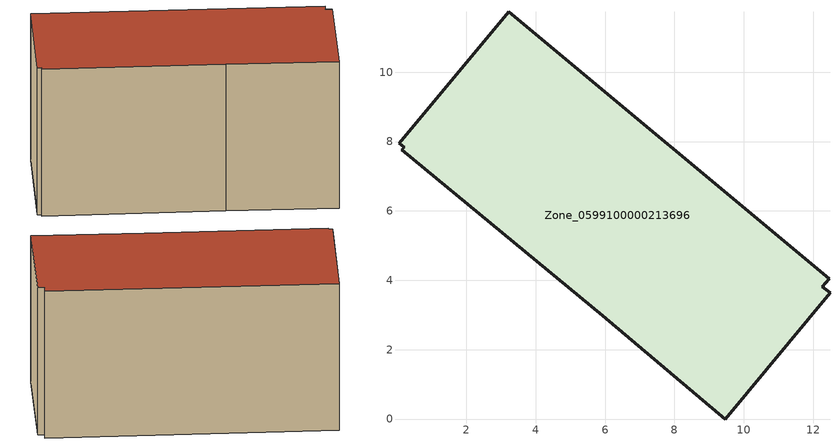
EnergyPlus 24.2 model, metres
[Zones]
Zone_0599100000213696
 floor ground (C_G): 12.47,4.05 12.26,3.82 12.48,3.64 9.47,0 5.93,2.98 0.13,7.76 0.21,7.84 0.07,7.95 3.23,11.74 z0
 wall outside (C_F): 12.47,4.05 3.23,11.74 0.07,7.95 0.21,7.84 0.13,7.76 5.93,2.98 9.47,0 12.48,3.64 12.26,3.82 12.47,4.05 z0:6.7
 roof outside (C_R): 12.26,3.82 12.47,4.05 3.23,11.74 0.07,7.95 0.21,7.84 0.13,7.76 5.93,2.98 9.47,0 12.48,3.64 z6.7
[BUILDING]
Pand.0599100000213696: North Axis=0; Terrain=City; Loads Convergence Tolerance Value=0.04; Temperature Convergence Tolerance Value=0.4; Solar Distribution=FullExterior; Maximum Number of Warmup Days=25; Minimum Number of Warmup Days=1
[Site:Location]
Rotterdam.The.Hague.AP_ZH_NLD Design_Conditions: Latitude=51.96; Longitude=4.45; Time Zone=1; Elevation=-4.5
[SITE:GROUNDTEMPERATURE:BUILDINGSURFACE]
18, 18, 18, 18, 18, 18, 18, 18, 18, 18, 18, 18
[MATERIAL] Thermal Absorptance=0.9; Solar Absorptance=0.7; Visible Absorptance=0.7
Name | Roughness | Thickness | Conductivity | Density | Specific Heat
G.TI.1946 | MediumSmooth | 0.15 | 1 | 540 | 1210
F.TI.1946 | Rough | 0.3 | 0.857143 | 1920 | 840
R.TI.1946 | MediumRough | 0.2 | 0.1 | 1500 | 1000
[CONSTRUCTION]
C_G: G.TI.1946
C_F: F.TI.1946
C_R: R.TI.1946
[ZONE]
Zone_0599100000213696: Type=1; Multiplier=1; Ceiling Height=Autocalculate; Volume=Autocalculate; Floor Area=autocalculate; Part of Total Floor Area=Yes
[ZONEINFILTRATION:DESIGNFLOWRATE]
Infil_Zone_0599100000213696: Zone or ZoneList or Space or SpaceList=Zone_0599100000213696; Schedule=AlwaysOn; Design Flow Rate Calculation Method=Flow/Area; Flow Rate per Floor Area=0.003; Constant Term Coefficient=1; Temperature Term Coefficient=0; Velocity Term Coefficient=0; Velocity Squared Term Coefficient=0
[HVACTEMPLATE:ZONE:IDEALLOADSAIRSYSTEM]
Zone_0599100000213696: Maximum Heating Supply Air Temperature=50; Minimum Cooling Supply Air Temperature=13; Maximum Heating Supply Air Humidity Ratio=0.0156; Minimum Cooling Supply Air Humidity Ratio=0.0077; Heating Limit=NoLimit; Cooling Limit=NoLimit; Dehumidification Control Type=ConstantSensibleHeatRatio; Cooling Sensible Heat Ratio=0.7; Dehumidification Setpoint=60; Humidification Control Type=None; Humidification Setpoint=30; Outdoor Air Method=None; Outdoor Air Flow Rate per Person=0.00944; Outdoor Air Flow Rate per Zone Floor Area=0; Outdoor Air Flow Rate per Zone=0; Demand Controlled Ventilation Type=None; Outdoor Air Economizer Type=NoEconomizer; Heat Recovery Type=None; Sensible Heat Recovery Effectiveness=0.7; Latent Heat Recovery Effectiveness=0.65
[ZONECONTROL:THERMOSTAT]
ThermostatControl_Zone_0599100000213696: Zone or ZoneList=Zone_0599100000213696; Control Type Schedule=DualSetpointControlType; Control 1=Thermostat_Zone_0599100000213696; Temperature Difference Between Cutout And Setpoint=0
[THERMOSTATSETPOINT:DUALSETPOINT]
Thermostat_Zone_0599100000213696: Heating Setpoint Temperature Schedule=HeatingSetpoint_Zone_0599100000213696; Cooling Setpoint Temperature Schedule=CoolingSetpoint_Zone_0599100000213696
[SCHEDULE:COMPACT]
HeatingSetpoint_Zone_0599100000213696: Through: 12/31, For: AllDays, Until: 24:00, 21
CoolingSetpoint_Zone_0599100000213696: Through: 12/31, For: AllDays, Until: 24:00, 24
DualSetpointControlType: Through: 12/31, For: AllDays, Until: 24:00, 4
AlwaysOn: Through: 12/31, For: AllDays, Until: 24:00, 1
